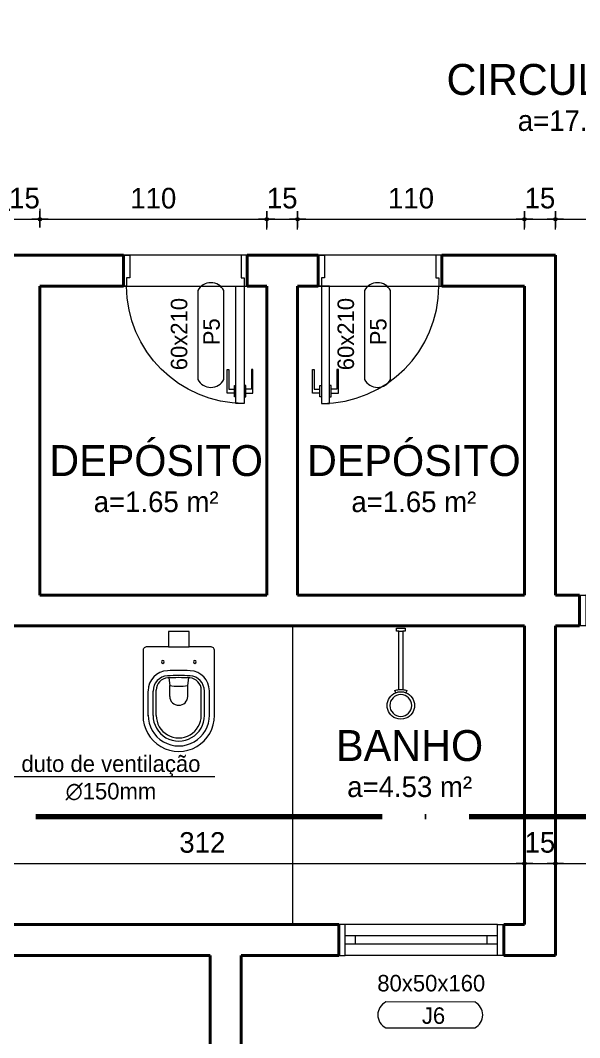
# Model space of a CAD drawing. Header units: millimetres. Extents: x 13204 to 24802, y 21209 to 40694.
# Drawn here: x 18417.2 to 18688.5, y 35871 to 36364.8 of the extents above; entities that cross this region are included whole.
import ezdxf
from ezdxf.enums import TextEntityAlignment as Align

# ---------------------------------------------------------------- set-up
doc = ezdxf.new("R2010")
doc.units = ezdxf.units.MM
doc.linetypes.add('ACAD_ISO04W100', pattern=[30, 24, -3, 0, -3])
doc.linetypes.add('CONTINU', pattern=[0])
for name, color, linetype, lineweight in [('COTAS', 30, 'Continuous', 5), ('ESPECARQ', 2, 'Continuous', 20), ('Esquadrias', 2, 'Continuous', 20), ('Linha Corte', 7, 'Continuous', 70), ('Louças', 150, 'Continuous', 15), ('PAREDE', 1, 'Continuous', 40), ('Paredes', 1, 'Continuous', 40), ('PISO', 5, 'Continuous', 5), ('TEXTO', 4, 'Continuous', 5)]:
    doc.layers.add(name, color=color, linetype=linetype, lineweight=lineweight)
doc.styles.add('LANA', font='stylu.ttf')
doc.styles.add('REGUA60', font='cityb___.ttf', dxfattribs={"width": 1.4})
doc.dimstyles.new('COTA 50', dxfattribs={"dimscale": 0, "dimtxt": 10, "dimasz": 0.5, "dimexe": 1.25, "dimexo": 5, "dimgap": 5, "dimtad": 1, "dimdec": 0, "dimtxsty": 'LANA', "dimblk": 'cota', "dimcen": 2.5, "dimse2": 1, "dimclrd": 256, "dimclre": 256, "dimclrt": 256, "dimaunit": 1, "dimadec": 0, "dimazin": 0, "dimtfac": 1, "dimtdec": 0, "dimtmove": 0, "dimatfit": 3, "dimldrblk": 'DOTSMALL', "dimfxl": 5, "dimfxlon": 1, "dimtzin": 9, "dimlwd": -1, "dimlwe": -1, "dimarcsym": 0})

# ---------------------------------------------------------------- blocks, each defined once
blk = doc.blocks.new('7113117_p')
at = {"layer": 'Louças'}
blk.add_lwpolyline([(172.9, -144, 0.467984), (153.2, -124.3), (50, -124.3), (50, -50.4), (-50.4, -50.4), (-50.4, -124.3), (-153.6, -124.3, 0.441665), (-173.3, -144), (-173.3, -457.4, 1.008711), (172.9, -457.4)], format="xyb", close=True, dxfattribs=at)
at = {"layer": 'Louças', "linetype": 'CONTINU'}
blk.add_lwpolyline([(-50.4, -124.3), (50, -124.3)], dxfattribs=at)
at = {"layer": 'Louças', "color": 8, "linetype": 'CONTINU'}
for points in [[(-77.7, -190.6, 1), (-77.7, -204.4)], [(-77.7, -204.4, 1), (-77.7, -190.6)], [(77.7, -190.6, 1), (77.7, -204.4)], [(77.7, -204.4, 1), (77.7, -190.6)], [(-55.5, -240.3, 0.40075), (-148.8, -338.1)], [(55.1, -240.3, 0.027466), (-55.5, -240.3)], [(148.4, -338.1, 0.400736), (55.1, -240.3)], [(-55, -265.2, 0.398103), (-124.8, -338.9)], [(-53.8, -275.4, 0.398153), (-109.4, -334.2)], [(54.7, -265.2, 0.027933), (-55, -265.2)], [(53.4, -275.4, 0.02758), (-53.8, -275.4)], [(109, -334.2, 0.398153), (53.4, -275.4)], [(124.4, -338.9, 0.398024), (54.7, -265.2)], [(-43.9, -311.9, 0.088949), (43.5, -312)], [(-43.9, -364.6, 0.417873), (0, -408.2)], [(0, -408.2, 0.414762), (43.5, -364.6)], [(-148.8, -456.1, 1.005641), (148.4, -456.1)], [(-124.8, -457.4, 1.001107), (124.4, -457.1)], [(-109.4, -457.4, 1.001183), (109, -457.1)]]:
    blk.add_lwpolyline(points, format="xyb", dxfattribs=at)
for points in [[(-48.9, -275.2), (-43.9, -311.9)], [(43.5, -312), (48.5, -275.2)], [(-148.8, -458.5), (-148.8, -339)], [(-124.8, -457.4), (-124.8, -338.9)], [(-109.4, -457.4), (-109.4, -334.2)], [(-43.9, -364.6), (-43.9, -311.9)], [(43.5, -364.6), (43.5, -312)], [(109, -457.1), (109, -334.2)], [(124.4, -457.1), (124.4, -338.9)], [(148.4, -458.5), (148.4, -339)]]:
    blk.add_lwpolyline(points, dxfattribs=at)
blk = doc.blocks.new('Chu002')
at = {"layer": 'Louças'}
blk.add_line((-15, 23.1), (15, 23.1), dxfattribs=at)
blk.add_lwpolyline([(36.5, 657.1, 0.189243), (-36.5, 657.1, 0.681742), (-36.5, 470.9), (-43.2, 455.2, 0.063779), (-15, 447.8), (-15, 23.1), (-32, 23.1), (-32, 0), (32, 0), (32, 23.1), (15, 23.1), (15, 447.9, 0.063667), (43.1, 455.4), (36.5, 470.9, 0.681742)], format="xyb", close=True, dxfattribs=at)
blk.add_circle((0, 564), 80, dxfattribs=at)
for centre, radius, start, end in [((0, 564), 100, 248.5678, 291.4322), ((-0.3, 561.7), 114.8, 262.63886, 277.65289)]:
    blk.add_arc(centre, radius, start, end, dxfattribs=at)
blk = doc.blocks.new('*U27', base_point=(58504.28, 5792.06))
at = {"layer": 'Esquadrias'}
for p, q in [((58427.28, 5792.06), (58424.28, 5792.06)), ((58427.28, 5777.06), (58427.28, 5792.06)), ((58501.28, 5792.06), (58504.28, 5792.06)), ((58501.28, 5777.06), (58501.28, 5792.06)), ((58501.28, 5786.56), (58427.28, 5786.56)), ((58432.28, 5782.56), (58432.28, 5786.56)), ((58496.28, 5782.56), (58496.28, 5786.56)), ((58501.28, 5782.56), (58427.28, 5782.56)), ((58424.28, 5777.06), (58427.28, 5777.06)), ((58504.28, 5777.06), (58501.28, 5777.06))]:
    blk.add_line(p, q, dxfattribs=at)
at = {"layer": 'Esquadrias', "color": 0}
for p, q in [((58501.28, 5792.06), (58427.28, 5792.06)), ((58501.28, 5777.06), (58427.28, 5777.06))]:
    blk.add_line(p, q, dxfattribs=at)
blk = doc.blocks.new('*U28', base_point=(58649.28, 5635.29))
at = {"layer": 'Esquadrias'}
for p, q in [((58532.28, 5635.29), (58529.28, 5635.29)), ((58532.28, 5620.29), (58532.28, 5635.29)), ((58646.28, 5635.29), (58649.28, 5635.29)), ((58646.28, 5620.29), (58646.28, 5635.29)), ((58646.28, 5631.79), (58586.78, 5631.79)), ((58586.78, 5623.79), (58586.78, 5631.79)), ((58591.78, 5623.79), (58591.78, 5631.79)), ((58641.28, 5627.79), (58641.28, 5631.79)), ((58646.28, 5627.79), (58532.28, 5627.79)), ((58537.28, 5623.79), (58537.28, 5627.79)), ((58529.28, 5620.29), (58532.28, 5620.29)), ((58591.78, 5623.79), (58532.28, 5623.79)), ((58649.28, 5620.29), (58646.28, 5620.29))]:
    blk.add_line(p, q, dxfattribs=at)
at = {"layer": 'Esquadrias', "color": 0}
for p, q in [((58646.28, 5635.29), (58532.28, 5635.29)), ((58646.28, 5620.29), (58532.28, 5620.29))]:
    blk.add_line(p, q, dxfattribs=at)
blk = doc.blocks.new('*U29', base_point=(58814.28, 5916.52))
at = {"layer": 'Esquadrias'}
for p, q in [((58812.78, 5973.52), (58808.78, 5973.52)), ((58808.78, 5973.52), (58808.78, 5916.52)), ((58812.78, 5916.52), (58812.78, 5973.52)), ((58808.03, 5968.52), (58804.53, 5968.52)), ((58804.53, 5968.52), (58804.53, 5957.02)), ((58805.28, 5957.02), (58805.28, 5966.52)), ((58805.28, 5966.52), (58808.03, 5966.52)), ((58808.78, 5970.27), (58808.03, 5970.27)), ((58808.03, 5970.27), (58808.03, 5964.77)), ((58812.78, 5970.27), (58813.53, 5970.27)), ((58813.53, 5970.27), (58813.53, 5964.77)), ((58813.53, 5968.52), (58817.03, 5968.52)), ((58816.28, 5966.52), (58813.53, 5966.52)), ((58816.28, 5957.02), (58816.28, 5966.52)), ((58817.03, 5968.52), (58817.03, 5957.02)), ((58808.03, 5964.77), (58808.78, 5964.77)), ((58813.53, 5964.77), (58812.78, 5964.77)), ((58804.53, 5957.02), (58805.28, 5957.02)), ((58817.03, 5957.02), (58816.28, 5957.02)), ((58755.78, 5916.52), (58754.28, 5916.52)), ((58755.78, 5912.52), (58755.78, 5916.52)), ((58808.78, 5916.52), (58812.78, 5916.52)), ((58812.78, 5916.52), (58814.28, 5916.52)), ((58812.78, 5912.52), (58812.78, 5916.52)), ((58757.28, 5912.52), (58755.78, 5912.52)), ((58757.28, 5901.52), (58757.28, 5912.52)), ((58811.28, 5901.52), (58811.28, 5912.52)), ((58811.28, 5912.52), (58812.78, 5912.52)), ((58754.28, 5901.52), (58757.28, 5901.52)), ((58814.28, 5901.52), (58811.28, 5901.52))]:
    blk.add_line(p, q, dxfattribs=at)
at = {"layer": 'Esquadrias', "color": 0}
blk.add_arc((58812.78, 5916.52), 57, 90, 180, dxfattribs=at)
blk = doc.blocks.new('*U30', base_point=(58814.28, 5882.06))
at = {"layer": 'Esquadrias'}
for p, q in [((58812.78, 5939.06), (58808.78, 5939.06)), ((58808.78, 5939.06), (58808.78, 5882.06)), ((58812.78, 5882.06), (58812.78, 5939.06)), ((58808.03, 5934.06), (58804.53, 5934.06)), ((58804.53, 5934.06), (58804.53, 5922.56)), ((58805.28, 5922.56), (58805.28, 5932.06)), ((58805.28, 5932.06), (58808.03, 5932.06)), ((58808.78, 5935.81), (58808.03, 5935.81)), ((58808.03, 5935.81), (58808.03, 5930.31)), ((58812.78, 5935.81), (58813.53, 5935.81)), ((58813.53, 5935.81), (58813.53, 5930.31)), ((58813.53, 5934.06), (58817.03, 5934.06)), ((58816.28, 5932.06), (58813.53, 5932.06)), ((58816.28, 5922.56), (58816.28, 5932.06)), ((58817.03, 5934.06), (58817.03, 5922.56)), ((58808.03, 5930.31), (58808.78, 5930.31)), ((58813.53, 5930.31), (58812.78, 5930.31)), ((58804.53, 5922.56), (58805.28, 5922.56)), ((58817.03, 5922.56), (58816.28, 5922.56)), ((58755.78, 5882.06), (58754.28, 5882.06)), ((58755.78, 5878.06), (58755.78, 5882.06)), ((58808.78, 5882.06), (58812.78, 5882.06)), ((58812.78, 5882.06), (58814.28, 5882.06)), ((58812.78, 5878.06), (58812.78, 5882.06)), ((58757.28, 5878.06), (58755.78, 5878.06)), ((58757.28, 5867.06), (58757.28, 5878.06)), ((58811.28, 5867.06), (58811.28, 5878.06)), ((58811.28, 5878.06), (58812.78, 5878.06)), ((58754.28, 5867.06), (58757.28, 5867.06)), ((58814.28, 5867.06), (58811.28, 5867.06))]:
    blk.add_line(p, q, dxfattribs=at)
at = {"layer": 'Esquadrias', "color": 0}
blk.add_arc((58812.78, 5882.06), 57, 90, 180, dxfattribs=at)
blk = doc.blocks.new('*U54', base_point=(57605.78, 6015.65))
blk = doc.blocks.new('*U58', base_point=(57767.62, 5854.04))
blk = doc.blocks.new('*U60', base_point=(57860.52, 5724.24))
blk = doc.blocks.new('INDESQ2')
at = {"color": 0, "linetype": 'ByBlock'}
for p, q in [((4.318, 2.959), (-4.318, 2.959)), ((-4.318, 0.438), (4.318, 0.438))]:
    blk.add_line(p, q, dxfattribs=at)
at = {"color": 0}
for centre, start, end in [((-3.665, 1.698), 117.36541, 242.63459), ((3.665, 1.698), 297.36541, 62.63459)]:
    blk.add_arc(centre, 1.42, start, end, dxfattribs=at)
at = {"style": 'REGUA60', "width": 1.4, "flags": 9}
blk.add_attdef('LOCAL', text='', height=1.5, dxfattribs=at).set_placement((-0.08, -4.348), align=Align.CENTER)
at = {"layer": 'ESPECARQ', "color": 0, "style": 'REGUA60'}
for tag, width, p in [('COD', 1.1, (-0.08, 0.951)), ('DIM', 1.4, (-0.08, -2.169))]:
    blk.add_attdef(tag, text='', height=1.5, dxfattribs=dict(at, width=width)).set_placement(p, align=Align.CENTER)
blk = doc.blocks.new('cota')
at = {"layer": 'COTAS'}
blk.add_hatch(color=256, dxfattribs=at).paths.add_polyline_path([(-1.6, 0, 1), (1.6, 0, 1)])
for points in [[(-1.6, 0), (-8, 0)], [(0, 1.6), (0, 8)], [(8, 0), (1.6, 0)], [(0, -8), (0, -1.6)]]:
    blk.add_lwpolyline(points, dxfattribs=at)
blk.add_circle((0, 0), 1.6, dxfattribs=at)
blk = doc.blocks.new('*D569')
at = {"layer": 'COTAS', "transparency": 16777216}
for p, q in [((18349.27, 36834.55), (18349.27, 36840.8)), ((18349.77, 36839.55), (18661.22, 36839.55))]:
    blk.add_line(p, q, dxfattribs=at)
at = {"layer": 'Defpoints', "color": 0, "transparency": 16777216}
for p in [(18661.72, 36839.55), (18349.27, 36070.87), (18661.72, 36070.87)]:
    blk.add_point(p, dxfattribs=at)
at = {"layer": 'COTAS', "transparency": 16777216, "xscale": 0.5, "yscale": 0.5, "zscale": 0.5, "rotation": 180}
blk.add_blockref('cota', (18349.27, 36839.55), dxfattribs=at)
at = {"layer": 'COTAS', "transparency": 16777216, "xscale": 0.5, "yscale": 0.5, "zscale": 0.5}
blk.add_blockref('cota', (18661.72, 36839.55), dxfattribs=at)
at = {"layer": 'COTAS', "transparency": 16777216, "insert": (18505.49, 36849.73), "char_height": 10, "attachment_point": 5, "style": 'LANA'}
blk.add_mtext('312', dxfattribs=at)
blk = doc.blocks.new('_DotSmall')
at = {"layer": 'PAREDE', "color": 0, "const_width": 0.5}
blk.add_lwpolyline([(-0.0625, 0, 1), (0.0625, 0, 1)], format="xyb", close=True, dxfattribs=at)
blk = doc.blocks.new('*D418')
at = {"layer": 'COTAS', "transparency": 16777216}
for p, q in [((18661.72, 36834.55), (18661.72, 36840.8)), ((18662.22, 36839.55), (18676.22, 36839.55))]:
    blk.add_line(p, q, dxfattribs=at)
at = {"layer": 'Defpoints', "color": 0, "transparency": 16777216}
for p in [(18676.72, 36839.55), (18661.72, 36070.87), (18676.72, 36070.87)]:
    blk.add_point(p, dxfattribs=at)
at = {"layer": 'COTAS', "transparency": 16777216, "xscale": 0.5, "yscale": 0.5, "zscale": 0.5, "rotation": 180}
blk.add_blockref('cota', (18661.72, 36839.55), dxfattribs=at)
at = {"layer": 'COTAS', "transparency": 16777216, "xscale": 0.5, "yscale": 0.5, "zscale": 0.5}
blk.add_blockref('cota', (18676.72, 36839.55), dxfattribs=at)
at = {"layer": 'COTAS', "transparency": 16777216, "insert": (18669.22, 36849.76), "char_height": 10, "attachment_point": 5, "style": 'LANA'}
blk.add_mtext('15', dxfattribs=at)
blk = doc.blocks.new('*D570')
at = {"layer": 'COTAS', "transparency": 16777216}
for p, q in [((18676.72, 36834.55), (18676.72, 36840.8)), ((18677.22, 36839.55), (18819.77, 36839.55))]:
    blk.add_line(p, q, dxfattribs=at)
at = {"layer": 'Defpoints', "color": 0, "transparency": 16777216}
for p in [(18820.27, 36839.55), (18676.72, 36070.87), (18820.27, 36070.87)]:
    blk.add_point(p, dxfattribs=at)
at = {"layer": 'COTAS', "transparency": 16777216, "xscale": 0.5, "yscale": 0.5, "zscale": 0.5, "rotation": 180}
blk.add_blockref('cota', (18676.72, 36839.55), dxfattribs=at)
at = {"layer": 'COTAS', "transparency": 16777216, "xscale": 0.5, "yscale": 0.5, "zscale": 0.5}
blk.add_blockref('cota', (18820.27, 36839.55), dxfattribs=at)
at = {"layer": 'COTAS', "transparency": 16777216, "insert": (18748.49, 36849.77), "char_height": 10, "attachment_point": 5, "style": 'LANA'}
blk.add_mtext('144', dxfattribs=at)
blk = doc.blocks.new('*D612')
at = {"layer": 'COTAS', "transparency": 16777216}
for p, q in [((18349.27, 35950.51), (18349.27, 35956.76)), ((18349.77, 35955.51), (18661.22, 35955.51))]:
    blk.add_line(p, q, dxfattribs=at)
at = {"layer": 'Defpoints', "color": 0, "transparency": 16777216}
for p in [(18661.72, 35955.51), (18349.27, 35935.87), (18661.72, 35925.87)]:
    blk.add_point(p, dxfattribs=at)
at = {"layer": 'COTAS', "transparency": 16777216, "xscale": 0.5, "yscale": 0.5, "zscale": 0.5, "rotation": 180}
blk.add_blockref('cota', (18349.27, 35955.51), dxfattribs=at)
at = {"layer": 'COTAS', "transparency": 16777216, "xscale": 0.5, "yscale": 0.5, "zscale": 0.5}
blk.add_blockref('cota', (18661.72, 35955.51), dxfattribs=at)
at = {"layer": 'COTAS', "transparency": 16777216, "insert": (18505.49, 35965.69), "char_height": 10, "attachment_point": 5, "style": 'LANA'}
blk.add_mtext('312', dxfattribs=at)
blk = doc.blocks.new('*D426')
at = {"layer": 'COTAS', "transparency": 16777216}
for p, q in [((18661.72, 35950.51), (18661.72, 35956.76)), ((18662.22, 35955.51), (18676.22, 35955.51))]:
    blk.add_line(p, q, dxfattribs=at)
at = {"layer": 'Defpoints', "color": 0, "transparency": 16777216}
for p in [(18676.72, 35955.51), (18661.72, 35925.87), (18676.72, 35910.87)]:
    blk.add_point(p, dxfattribs=at)
at = {"layer": 'COTAS', "transparency": 16777216, "xscale": 0.5, "yscale": 0.5, "zscale": 0.5, "rotation": 180}
blk.add_blockref('cota', (18661.72, 35955.51), dxfattribs=at)
at = {"layer": 'COTAS', "transparency": 16777216, "xscale": 0.5, "yscale": 0.5, "zscale": 0.5}
blk.add_blockref('cota', (18676.72, 35955.51), dxfattribs=at)
at = {"layer": 'COTAS', "transparency": 16777216, "insert": (18669.22, 35965.72), "char_height": 10, "attachment_point": 5, "style": 'LANA'}
blk.add_mtext('15', dxfattribs=at)
blk = doc.blocks.new('*D613')
at = {"layer": 'COTAS', "transparency": 16777216}
for p, q in [((18676.72, 35950.51), (18676.72, 35956.76)), ((18677.22, 35955.51), (18819.77, 35955.51))]:
    blk.add_line(p, q, dxfattribs=at)
at = {"layer": 'Defpoints', "color": 0, "transparency": 16777216}
for p in [(18820.27, 35955.51), (18676.72, 35910.87), (18820.27, 35910.87)]:
    blk.add_point(p, dxfattribs=at)
at = {"layer": 'COTAS', "transparency": 16777216, "xscale": 0.5, "yscale": 0.5, "zscale": 0.5, "rotation": 180}
blk.add_blockref('cota', (18676.72, 35955.51), dxfattribs=at)
at = {"layer": 'COTAS', "transparency": 16777216, "xscale": 0.5, "yscale": 0.5, "zscale": 0.5}
blk.add_blockref('cota', (18820.27, 35955.51), dxfattribs=at)
at = {"layer": 'COTAS', "transparency": 16777216, "insert": (18748.49, 35965.73), "char_height": 10, "attachment_point": 5, "style": 'LANA'}
blk.add_mtext('144', dxfattribs=at)
blk = doc.blocks.new('*D434')
at = {"layer": 'COTAS', "transparency": 16777216}
for p, q in [((18411.72, 36273.26), (18411.72, 36267.01)), ((18412.22, 36268.26), (18426.22, 36268.26))]:
    blk.add_line(p, q, dxfattribs=at)
at = {"layer": 'Defpoints', "color": 0, "transparency": 16777216}
for p in [(18426.72, 36336.69), (18411.72, 36323.74), (18426.72, 36268.26)]:
    blk.add_point(p, dxfattribs=at)
at = {"layer": 'COTAS', "transparency": 16777216, "xscale": 0.5, "yscale": 0.5, "zscale": 0.5, "rotation": 180}
blk.add_blockref('cota', (18411.72, 36268.26), dxfattribs=at)
at = {"layer": 'COTAS', "transparency": 16777216, "xscale": 0.5, "yscale": 0.5, "zscale": 0.5}
blk.add_blockref('cota', (18426.72, 36268.26), dxfattribs=at)
at = {"layer": 'COTAS', "transparency": 16777216, "insert": (18419.22, 36278.48), "char_height": 10, "attachment_point": 5, "style": 'LANA'}
blk.add_mtext('15', dxfattribs=at)
blk = doc.blocks.new('*D435')
at = {"layer": 'COTAS', "transparency": 16777216}
for p, q in [((18426.72, 36273.26), (18426.72, 36267.01)), ((18427.22, 36268.26), (18536.22, 36268.26))]:
    blk.add_line(p, q, dxfattribs=at)
at = {"layer": 'Defpoints', "color": 0, "transparency": 16777216}
for p in [(18426.72, 36336.69), (18536.72, 36268.26), (18536.72, 36186.69)]:
    blk.add_point(p, dxfattribs=at)
at = {"layer": 'COTAS', "transparency": 16777216, "xscale": 0.5, "yscale": 0.5, "zscale": 0.5, "rotation": 180}
blk.add_blockref('cota', (18426.72, 36268.26), dxfattribs=at)
at = {"layer": 'COTAS', "transparency": 16777216, "xscale": 0.5, "yscale": 0.5, "zscale": 0.5}
blk.add_blockref('cota', (18536.72, 36268.26), dxfattribs=at)
at = {"layer": 'COTAS', "transparency": 16777216, "insert": (18481.72, 36278.44), "char_height": 10, "attachment_point": 5, "style": 'LANA'}
blk.add_mtext('110', dxfattribs=at)
blk = doc.blocks.new('*D438')
at = {"layer": 'COTAS', "transparency": 16777216}
for p, q in [((18536.72, 36263.26), (18536.72, 36269.51)), ((18537.22, 36268.26), (18551.22, 36268.26))]:
    blk.add_line(p, q, dxfattribs=at)
at = {"layer": 'Defpoints', "color": 0, "transparency": 16777216}
for p in [(18551.72, 36268.26), (18536.72, 36186.69), (18551.72, 36186.69)]:
    blk.add_point(p, dxfattribs=at)
at = {"layer": 'COTAS', "transparency": 16777216, "xscale": 0.5, "yscale": 0.5, "zscale": 0.5, "rotation": 180}
blk.add_blockref('cota', (18536.72, 36268.26), dxfattribs=at)
at = {"layer": 'COTAS', "transparency": 16777216, "xscale": 0.5, "yscale": 0.5, "zscale": 0.5}
blk.add_blockref('cota', (18551.72, 36268.26), dxfattribs=at)
at = {"layer": 'COTAS', "transparency": 16777216, "insert": (18544.22, 36278.48), "char_height": 10, "attachment_point": 5, "style": 'LANA'}
blk.add_mtext('15', dxfattribs=at)
blk = doc.blocks.new('*D439')
at = {"layer": 'COTAS', "transparency": 16777216}
for p, q in [((18551.72, 36263.26), (18551.72, 36269.51)), ((18552.22, 36268.26), (18661.22, 36268.26))]:
    blk.add_line(p, q, dxfattribs=at)
at = {"layer": 'Defpoints', "color": 0, "transparency": 16777216}
for p in [(18661.72, 36268.26), (18551.72, 36186.69), (18661.72, 36186.69)]:
    blk.add_point(p, dxfattribs=at)
at = {"layer": 'COTAS', "transparency": 16777216, "xscale": 0.5, "yscale": 0.5, "zscale": 0.5, "rotation": 180}
blk.add_blockref('cota', (18551.72, 36268.26), dxfattribs=at)
at = {"layer": 'COTAS', "transparency": 16777216, "xscale": 0.5, "yscale": 0.5, "zscale": 0.5}
blk.add_blockref('cota', (18661.72, 36268.26), dxfattribs=at)
at = {"layer": 'COTAS', "transparency": 16777216, "insert": (18606.72, 36278.44), "char_height": 10, "attachment_point": 5, "style": 'LANA'}
blk.add_mtext('110', dxfattribs=at)
blk = doc.blocks.new('*D440')
at = {"layer": 'COTAS', "transparency": 16777216}
for p, q in [((18661.72, 36263.26), (18661.72, 36269.51)), ((18662.22, 36268.26), (18676.22, 36268.26))]:
    blk.add_line(p, q, dxfattribs=at)
at = {"layer": 'Defpoints', "color": 0, "transparency": 16777216}
for p in [(18676.72, 36268.26), (18661.72, 36186.69), (18676.72, 36186.69)]:
    blk.add_point(p, dxfattribs=at)
at = {"layer": 'COTAS', "transparency": 16777216, "xscale": 0.5, "yscale": 0.5, "zscale": 0.5, "rotation": 180}
blk.add_blockref('cota', (18661.72, 36268.26), dxfattribs=at)
at = {"layer": 'COTAS', "transparency": 16777216, "xscale": 0.5, "yscale": 0.5, "zscale": 0.5}
blk.add_blockref('cota', (18676.72, 36268.26), dxfattribs=at)
at = {"layer": 'COTAS', "transparency": 16777216, "insert": (18669.22, 36278.48), "char_height": 10, "attachment_point": 5, "style": 'LANA'}
blk.add_mtext('15', dxfattribs=at)
blk = doc.blocks.new('*D441')
at = {"layer": 'COTAS', "transparency": 16777216}
for p, q in [((18676.72, 36263.26), (18676.72, 36269.51)), ((18677.22, 36268.26), (18819.77, 36268.26))]:
    blk.add_line(p, q, dxfattribs=at)
at = {"layer": 'Defpoints', "color": 0, "transparency": 16777216}
for p in [(18820.27, 36268.26), (18676.72, 36186.69), (18820.27, 36186.69)]:
    blk.add_point(p, dxfattribs=at)
at = {"layer": 'COTAS', "transparency": 16777216, "xscale": 0.5, "yscale": 0.5, "zscale": 0.5, "rotation": 180}
blk.add_blockref('cota', (18676.72, 36268.26), dxfattribs=at)
at = {"layer": 'COTAS', "transparency": 16777216, "xscale": 0.5, "yscale": 0.5, "zscale": 0.5}
blk.add_blockref('cota', (18820.27, 36268.26), dxfattribs=at)
at = {"layer": 'COTAS', "transparency": 16777216, "insert": (18748.49, 36278.48), "char_height": 10, "attachment_point": 5, "style": 'LANA'}
blk.add_mtext('144', dxfattribs=at)

msp = doc.modelspace()

# ---------------------------------------------------------------- linework, layer by layer
at = {"layer": 'Linha Corte', "linetype": 'ACAD_ISO04W100', "ltscale": 7}
msp.add_line((17374.27, 35978.34), (20122.72, 35978.34), dxfattribs=at)
at = {"layer": 'Louças'}
msp.add_line((18549.27, 36070.87), (18549.27, 35925.87), dxfattribs=at)
at = {"layer": 'PAREDE'}
for p, q in [((18281.72, 36250.87), (18467.27, 36250.87)), ((18527.27, 36250.87), (18561.72, 36250.87)), ((18621.72, 36250.87), (18676.72, 36250.87)), ((18676.72, 36250.87), (18676.72, 36085.87)), ((18536.72, 36235.87), (18536.72, 36085.87)), ((18551.72, 36235.87), (18551.72, 36085.87)), ((18661.72, 36235.87), (18661.72, 36085.87))]:
    msp.add_line(p, q, dxfattribs=at)
at = {"layer": 'Paredes'}
for p, q in [((18467.27, 36235.87), (18467.27, 36250.87)), ((18527.27, 36235.87), (18527.27, 36250.87)), ((18561.72, 36235.87), (18561.72, 36250.87)), ((18621.72, 36235.87), (18621.72, 36250.87)), ((18426.72, 36235.87), (18426.72, 36085.87)), ((18467.27, 36235.87), (18426.72, 36235.87)), ((18536.72, 36235.87), (18527.27, 36235.87)), ((18561.72, 36235.87), (18551.72, 36235.87)), ((18661.72, 36235.87), (18621.72, 36235.87)), ((18536.72, 36085.87), (18426.72, 36085.87)), ((18661.72, 36085.87), (18551.72, 36085.87)), ((18688.49, 36085.87), (18676.72, 36085.87)), ((18688.49, 36070.87), (18688.49, 36085.87)), ((18349.27, 36070.87), (18661.72, 36070.87)), ((18661.72, 36070.87), (18661.72, 35925.87)), ((18688.49, 36070.87), (18676.72, 36070.87)), ((18676.72, 36070.87), (18676.72, 35910.87)), ((18571.72, 35925.87), (18349.27, 35925.87)), ((18571.72, 35925.87), (18571.72, 35910.87)), ((18661.72, 35925.87), (18651.72, 35925.87)), ((18651.72, 35925.87), (18651.72, 35910.87)), ((18509.27, 35910.87), (18334.27, 35910.87)), ((18509.27, 35910.87), (18509.27, 35590.87)), ((18571.72, 35910.87), (18524.27, 35910.87)), ((18524.27, 35910.87), (18524.27, 35575.87)), ((18676.72, 35910.87), (18651.72, 35910.87))]:
    msp.add_line(p, q, dxfattribs=at)
at = {"layer": 'PISO'}
for points in [[(18467.27, 36250.87), (18467.27, 36235.87), (18527.27, 36235.87), (18527.27, 36250.87)], [(18561.72, 36250.87), (18561.72, 36235.87), (18621.72, 36235.87), (18621.72, 36250.87)]]:
    msp.add_lwpolyline(points, close=True, dxfattribs=at)
at = {"layer": 'TEXTO'}
msp.add_line((18511.55, 35997.57), (18407.94, 35997.57), dxfattribs=at)

# ---------------------------------------------------------------- block references
at = {"layer": 'Esquadrias', "color": 5, "yscale": -1}
for name, p in [('*U29', (18527.27, 36235.87)), ('*U28', (18808.49, 36070.87))]:
    msp.add_blockref(name, p, dxfattribs=at)
at = {"layer": 'Esquadrias', "color": 5, "rotation": 180}
msp.add_blockref('*U30', (18561.72, 36235.87), dxfattribs=at)
at = {"layer": 'Esquadrias', "color": 5}
msp.add_blockref('*U27', (18651.72, 35925.87), dxfattribs=at)
at = {"layer": 'Louças', "xscale": 0.1000000000349246, "yscale": 0.1000000000349246, "zscale": 0.1}
msp.add_blockref('7113117_p', (18494.07, 36073.14), dxfattribs=at)
at = {"layer": 'Louças', "xscale": -0.06666666670935228, "yscale": 0.06666666670935228, "zscale": 0.06666666666666667, "rotation": 180}
msp.add_blockref('Chu002', (18601.75, 36069.84), dxfattribs=at)
at = {"layer": 'TEXTO'}
ref = msp.add_blockref('*U60', (18692.5, 36328.67), dxfattribs=at)
ref.add_attrib('AMBIENTE', 'CIRCULAÇÃO ', dxfattribs={"color": 0, "height": 15, "style": 'LANA'}).set_placement((18692.5, 36328.67), align=Align.CENTER)
ref.add_attrib('ÁREA', 'a=17.47 m²', dxfattribs={"color": 0, "height": 10, "style": 'LANA'}).set_placement((18692.5, 36311.17), align=Align.CENTER)
ref = msp.add_blockref('INDESQ2', (18501.15, 36212.05), dxfattribs=dict(at, xscale=4.999999999999704, yscale=4.999999999999704, zscale=4.999999999999704, rotation=269.9933850202379))
ref.add_attrib('COD', 'P5', dxfattribs={"layer": 'ESPECARQ', "color": 0, "height": 8, "rotation": 89.9934, "style": 'LANA'}).set_placement((18513.93, 36213.64), align=Align.CENTER)
ref.add_attrib('DIM', '60x210', dxfattribs={"layer": 'ESPECARQ', "color": 0, "height": 8, "rotation": 89.9934, "style": 'LANA'}).set_placement((18498.2, 36212.53), align=Align.CENTER)
ref = msp.add_blockref('INDESQ2', (18582.01, 36212.05), dxfattribs=dict(at, xscale=4.999999999999704, yscale=4.999999999999704, zscale=4.999999999999704, rotation=269.9933850202379))
ref.add_attrib('COD', 'P5', dxfattribs={"layer": 'ESPECARQ', "color": 0, "height": 8, "rotation": 89.9934, "style": 'LANA'}).set_placement((18594.8, 36213.64), align=Align.CENTER)
ref.add_attrib('DIM', '60x210', dxfattribs={"layer": 'ESPECARQ', "color": 0, "height": 8, "rotation": 89.9934, "style": 'LANA'}).set_placement((18579.06, 36212.53), align=Align.CENTER)
ref = msp.add_blockref('*U58', (18483.08, 36143.64), dxfattribs=at)
ref.add_attrib('AMBIENTE', 'DEPÓSITO', dxfattribs={"color": 0, "height": 15, "style": 'LANA'}).set_placement((18483.08, 36143.64), align=Align.CENTER)
ref.add_attrib('ÁREA', 'a=1.65 m²', dxfattribs={"color": 0, "height": 10, "style": 'LANA'}).set_placement((18483.08, 36126.14), align=Align.CENTER)
ref = msp.add_blockref('*U58', (18608.08, 36143.64), dxfattribs=at)
ref.add_attrib('AMBIENTE', 'DEPÓSITO', dxfattribs={"color": 0, "height": 15, "style": 'LANA'}).set_placement((18608.08, 36143.64), align=Align.CENTER)
ref.add_attrib('ÁREA', 'a=1.65 m²', dxfattribs={"color": 0, "height": 10, "style": 'LANA'}).set_placement((18608.08, 36126.14), align=Align.CENTER)
ref = msp.add_blockref('*U54', (18606.04, 36005.3), dxfattribs=at)
ref.add_attrib('AMBIENTE', 'BANHO', dxfattribs={"color": 0, "height": 15, "style": 'LANA'}).set_placement((18606.04, 36005.3), align=Align.CENTER)
ref.add_attrib('ÁREA', 'a=4.53 m²', dxfattribs={"color": 0, "height": 10, "style": 'LANA'}).set_placement((18606.04, 35987.8), align=Align.CENTER)
ref = msp.add_blockref('INDESQ2', (18616.04, 35890.49), dxfattribs=dict(at, xscale=4.999999999999704, yscale=4.999999999999704, zscale=4.999999999999704, rotation=179.9933850202378))
ref.add_attrib('COD', 'J6', dxfattribs={"layer": 'ESPECARQ', "color": 0, "height": 8, "rotation": 359.9934, "style": 'LANA'}).set_placement((18617.62, 35877.7), align=Align.CENTER)
ref.add_attrib('DIM', '80x50x160', dxfattribs={"layer": 'ESPECARQ', "color": 0, "height": 8, "rotation": 359.9934, "style": 'LANA'}).set_placement((18616.52, 35893.44), align=Align.CENTER)

# ---------------------------------------------------------------- texts
at = {"layer": 'TEXTO', "insert": (18461.16, 35997.05), "char_height": 8, "width": 175.9752, "attachment_point": 5, "style": 'LANA'}
msp.add_mtext('duto de ventilação\\P∅150mm', dxfattribs=at)

# ---------------------------------------------------------------- dimensions: what is measured, and where the dimension line sits
at = {"layer": 'COTAS'}
for base, p1, p2, override, picture, middle in [((18661.72, 36839.55), (18349.27, 36070.87), (18661.72, 36070.87), {"dimscale": 1}, '*D569', (18505.49, 36849.73)), ((18820.27, 36839.55), (18676.72, 36070.87), (18820.27, 36070.87), {"dimscale": 1}, '*D570', (18748.49, 36849.77)), ((18536.72, 36268.26), (18426.72, 36336.69), (18536.72, 36186.69), {"dimscale": 1}, '*D435', (18481.72, 36278.44)), ((18661.72, 36268.26), (18551.72, 36186.69), (18661.72, 36186.69), {"dimscale": 1, "dimtmove": 1}, '*D439', (18606.72, 36278.44)), ((18820.27, 36268.26), (18676.72, 36186.69), (18820.27, 36186.69), {"dimscale": 1, "dimtmove": 1}, '*D441', (18748.49, 36278.48)), ((18661.72, 35955.51), (18349.27, 35935.87), (18661.72, 35925.87), {"dimscale": 1}, '*D612', (18505.49, 35965.69)), ((18820.27, 35955.51), (18676.72, 35910.87), (18820.27, 35910.87), {"dimscale": 1}, '*D613', (18748.49, 35965.73))]:
    dim = msp.add_linear_dim(base=base, p1=p1, p2=p2, dimstyle='COTA 50', override=override, dxfattribs=at)
    dim.commit()
    dim.dimension.update_dxf_attribs({"geometry": picture, "text_midpoint": middle})
for base, p1, p2, override, picture, middle in [((18676.72, 36839.55), (18661.72, 36070.87), (18676.72, 36070.87), {"dimscale": 1}, '*D418', (18669.22, 36839.55)), ((18426.72, 36268.26), (18411.72, 36323.74), (18426.72, 36336.69), {"dimscale": 1}, '*D434', (18419.22, 36268.26)), ((18551.72, 36268.26), (18536.72, 36186.69), (18551.72, 36186.69), {"dimscale": 1, "dimtmove": 1}, '*D438', (18544.22, 36268.26)), ((18676.72, 36268.26), (18661.72, 36186.69), (18676.72, 36186.69), {"dimscale": 1, "dimtmove": 1}, '*D440', (18669.22, 36268.26)), ((18676.72, 35955.51), (18661.72, 35925.87), (18676.72, 35910.87), {"dimscale": 1}, '*D426', (18669.22, 35955.51))]:
    dim = msp.add_linear_dim(base=base, p1=p1, p2=p2, dimstyle='COTA 50', override=override, dxfattribs=at)
    dim.commit()
    dim.dimension.update_dxf_attribs({"geometry": picture, "text_midpoint": middle, "dimtype": 160})

doc.saveas('drawing.dxf')
